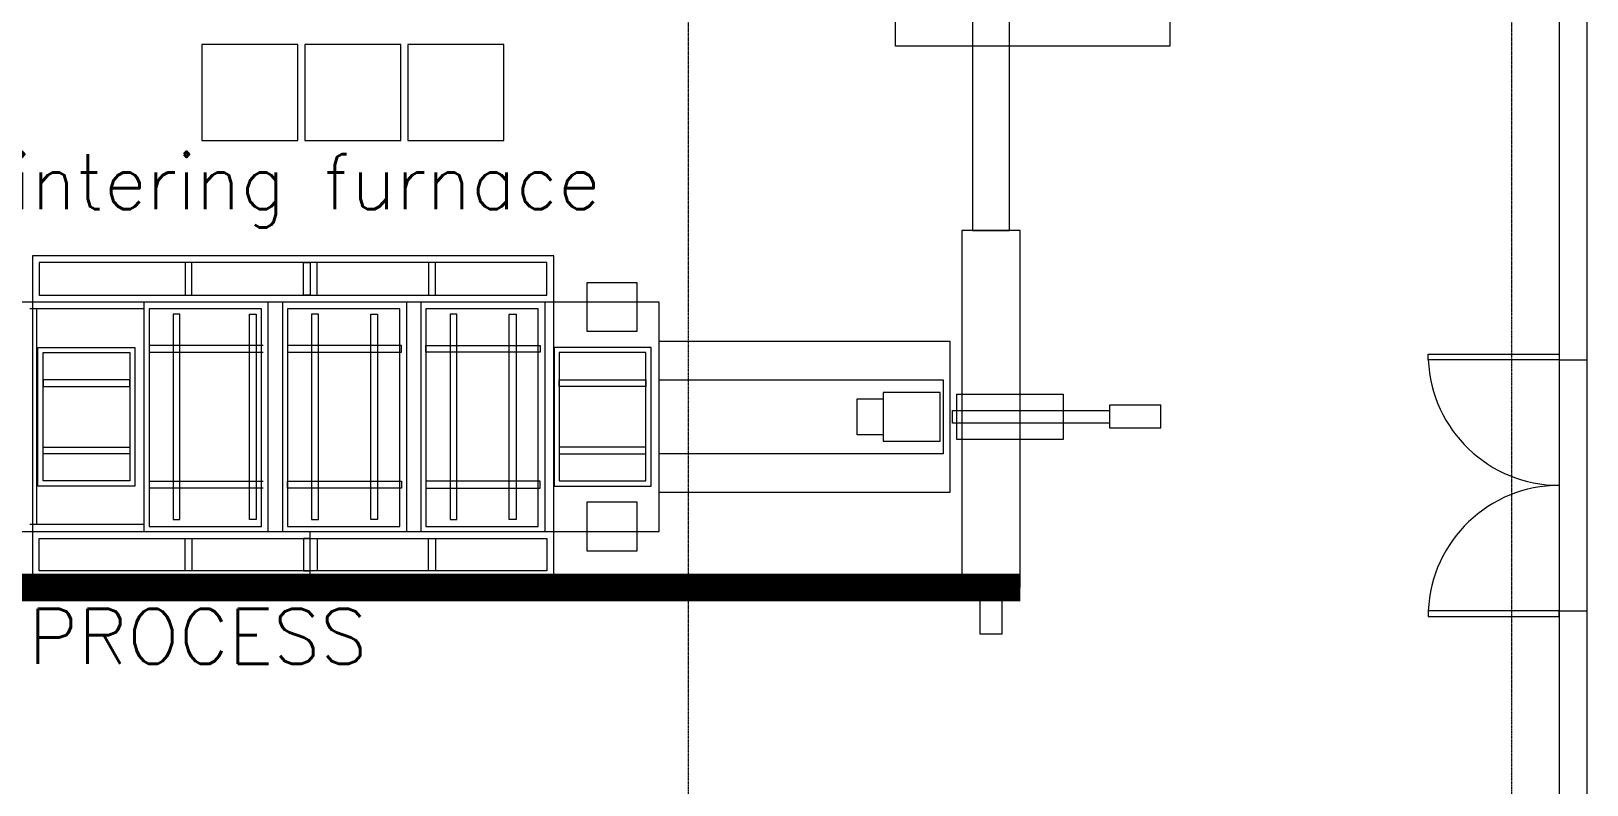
# Model space of a CAD drawing. Extents: x -59767 to 1106559, y -1290 to 1129522.
# Drawn here: x 111419 to 122758, y 289767 to 295259 of the extents above; entities that cross this region are included whole.
import ezdxf
from ezdxf.enums import TextEntityAlignment as Align

# ---------------------------------------------------------------- set-up
doc = ezdxf.new("R2010")
doc.units = 0
doc.linetypes.add('CENTER', pattern=[2, 1.25, -0.25, 0.25, -0.25])
for name, color, linetype, lineweight in [('TEXT', 3, 'CONTINUOUS', 9), ('WALL_200', 3, 'CONTINUOUS', 9), ('중간선', 5, 'CONTINUOUS', 9), ('중심선', 1, 'CENTER', 9)]:
    doc.layers.add(name, color=color, linetype=linetype, lineweight=lineweight)
doc.styles.get("Standard").update_dxf_attribs({"font": 'romans.shx', "bigfont": 'whtgtxt.shx'})

msp = doc.modelspace()

# ---------------------------------------------------------------- linework, layer by layer
at = {"layer": 'TEXT', "lineweight": 9}
for p, q in [((122556.8, 292864.6), (122756.8, 292864.6)), ((122556.8, 291034.6), (122756.8, 291034.6))]:
    msp.add_line(p, q, dxfattribs=at)
for points in [[(122556.8, 292904.6), (122556.8, 292864.6), (121601.8, 292864.6), (121601.8, 292904.6)], [(122556.8, 290994.6), (122556.8, 291034.6), (121601.8, 291034.6), (121601.8, 290994.6)]]:
    msp.add_lwpolyline(points, close=True, dxfattribs=at)
for centre, start, end in [((122557.5, 292906.1), 182.489, 269.96179), ((122557.5, 290993.1), 90.03821, 177.511)]:
    msp.add_arc(centre, 956.5, start, end, dxfattribs=at)
at = {"layer": 'WALL_200', "ltscale": 0.5}
msp.add_lwpolyline([(122758.2, 295794.9), (122758.2, 289394.9), (122558.2, 289394.9), (122558.2, 295794.9)], close=True, dxfattribs=at)
at = {"layer": '중간선'}
for p, q in [((113502.9, 293455.6), (113502.9, 293572.7)), ((113502.9, 293335.2), (113502.9, 293455.6)), ((112240.4, 293235.2), (111409.1, 293235.2)), ((111459.1, 291663.3), (111459.1, 293235.2)), ((112452.9, 293197.7), (112452.9, 291700.8)), ((112502.9, 293197.7), (112452.9, 293197.7)), ((112502.9, 291700.8), (112502.9, 293197.7)), ((113009.2, 291700.8), (113009.2, 293197.7)), ((113009.2, 293197.7), (113059.2, 293197.7)), ((113059.2, 293197.7), (113059.2, 291700.8)), ((113109.2, 292969.6), (112277.9, 292969.6)), ((112277.9, 292919.6), (113109.2, 292919.6)), ((112277.9, 291979), (113109.2, 291979)), ((113109.2, 291929), (112277.9, 291929)), ((112240.4, 291663.3), (111409.1, 291663.3)), ((112452.9, 291700.8), (112502.9, 291700.8)), ((113059.2, 291700.8), (113009.2, 291700.8)), ((113452.9, 291275.8), (113452.9, 291613.3)), ((113502.9, 291563.3), (113502.9, 291443)), ((113502.9, 291443), (113502.9, 291325.8))]:
    msp.add_line(p, q, dxfattribs=at)
for points in [[(119718.7, 296348.6), (119718.7, 295148.6), (117718.7, 295148.6), (117718.7, 296348.6)], [(118550.2, 295645.9), (118280.2, 295645.9), (118280.2, 293806.6), (118550.2, 293806.6)], [(112663.5, 294462), (113363.5, 294462), (113363.5, 295162), (112663.5, 295162)], [(113413.5, 294462), (114113.5, 294462), (114113.5, 295162), (113413.5, 295162)], [(114163.5, 294462), (114863.5, 294462), (114863.5, 295162), (114163.5, 295162)], [(118202.7, 291205.1), (118627.7, 291205.1), (118627.7, 293806.6), (118202.7, 293806.6)], [(111427.9, 291275.8), (115227.9, 291275.8), (115227.9, 293622.7), (111427.9, 293622.7)], [(111477.9, 293335.2), (115177.9, 293335.2), (115177.9, 293572.7), (111477.9, 293572.7)], [(112540.4, 293335.2), (112590.4, 293335.2), (112590.4, 293572.7), (112540.4, 293572.7)], [(113452.9, 293335.2), (113402.9, 293335.2), (113402.9, 293572.7), (113452.9, 293572.7)], [(114315.4, 293335.2), (114365.4, 293335.2), (114365.4, 293572.7), (114315.4, 293572.7)], [(115835, 293425.8), (115469.7, 293425.8), (115469.7, 293072.6), (115835, 293072.6)], [(115996.7, 293285.2), (106275.4, 293285.2), (106275.4, 291613.3), (115996.7, 291613.3)], [(112240.4, 291613.3), (113146.7, 291613.3), (113146.7, 293285.2), (112240.4, 293285.2)], [(113249.8, 291613.3), (114156, 291613.3), (114156, 293285.2), (113249.8, 293285.2)], [(114259.2, 291613.3), (115165.4, 291613.3), (115165.4, 293285.2), (114259.2, 293285.2)], [(112277.9, 291650.8), (113096.7, 291650.8), (113096.7, 293235.2), (112277.9, 293235.2)], [(113287.3, 291650.8), (114106, 291650.8), (114106, 293235.2), (113287.3, 293235.2)], [(113512.3, 291700.8), (113512.3, 293197.7), (113462.3, 293197.7), (113462.3, 291700.8)], [(113893.5, 291700.8), (113893.5, 293197.7), (113943.5, 293197.7), (113943.5, 291700.8)], [(114296.7, 291650.8), (115115.4, 291650.8), (115115.4, 293235.2), (114296.7, 293235.2)], [(114521.7, 291700.8), (114521.7, 293197.7), (114471.7, 293197.7), (114471.7, 291700.8)], [(114902.9, 291700.8), (114902.9, 293197.7), (114952.9, 293197.7), (114952.9, 291700.8)], [(112174.8, 291944.6), (111468.5, 291944.6), (111468.5, 292954), (112174.8, 292954)], [(112137.3, 291982.1), (111506, 291982.1), (111506, 292916.5), (112137.3, 292916.5)], [(113287.3, 292919.6), (114118.5, 292919.6), (114118.5, 292969.6), (113287.3, 292969.6)], [(115127.9, 292919.6), (114296.7, 292919.6), (114296.7, 292969.6), (115127.9, 292969.6)], [(115937.3, 292954), (115231, 292954), (115231, 291944.6), (115937.3, 291944.6)], [(115268.5, 291982.1), (115899.8, 291982.1), (115899.8, 292916.5), (115268.5, 292916.5)], [(115996.7, 293000.9), (118115.2, 293000.6), (118115.2, 291897.5), (115996.7, 291897.7)], [(111506, 292669.6), (112137.3, 292669.6), (112137.3, 292719.6), (111506, 292719.6)], [(115899.8, 292669.6), (115268.5, 292669.6), (115268.5, 292719.6), (115899.8, 292719.6)], [(115996.8, 292719.6), (118065.3, 292719.6), (118065.2, 292179), (115996.7, 292179)], [(117440.4, 292580.5), (117629.8, 292580.5), (117629.8, 292318), (117440.4, 292318)], [(118043.5, 292625.8), (117629.8, 292625.8), (117629.8, 292272.7), (118043.5, 292272.7)], [(118165.2, 292614.9), (118940.2, 292614.9), (118940.2, 292283.7), (118165.2, 292283.7)], [(118133.7, 292494), (119279.2, 292494), (119279.2, 292403), (118133.7, 292403)], [(119652.2, 292533.7), (119279.2, 292533.7), (119279.2, 292368), (119652.2, 292368)], [(111506, 292229), (112137.3, 292229), (112137.3, 292179), (111506, 292179)], [(115899.8, 292229), (115268.5, 292229), (115268.5, 292179), (115899.8, 292179)], [(113287.3, 291979), (114118.5, 291979), (114118.5, 291929), (113287.3, 291929)], [(115127.9, 291979), (114296.7, 291979), (114296.7, 291929), (115127.9, 291929)], [(115469.7, 291472.7), (115835, 291472.7), (115835, 291826), (115469.7, 291826)], [(111477.9, 291563.3), (115177.9, 291563.3), (115177.9, 291325.8), (111477.9, 291325.8)], [(112540.4, 291563.3), (112590.4, 291563.3), (112590.4, 291325.8), (112540.4, 291325.8)], [(113452.9, 291563.3), (113402.9, 291563.3), (113402.9, 291325.8), (113452.9, 291325.8)], [(114315.4, 291563.3), (114365.4, 291563.3), (114365.4, 291325.8), (114315.4, 291325.8)], [(118290.2, 291192.6), (118540.2, 291192.6), (118540.2, 291205.1), (118290.2, 291205.1)], [(118334, 290866.9), (118496.5, 290866.9), (118496.5, 291192.6), (118334, 291192.6)]]:
    msp.add_lwpolyline(points, close=True, dxfattribs=at)
at = {"layer": '중간선', "color": 2, "linetype": 'CENTER', "ltscale": 500, "const_width": 200}
msp.add_lwpolyline([(106275.4, 291205.1), (118627.7, 291205.1)], dxfattribs=at)
at = {"layer": '중심선'}
for p, q in [((116208.2, 303942.2), (116208.2, 267094.9)), ((122208.2, 303942.2), (122208.2, 267094.9))]:
    msp.add_line(p, q, dxfattribs=at)

# ---------------------------------------------------------------- texts
at = {"layer": 'TEXT', "lineweight": 9}
msp.add_text('Sintering furnace', height=400, dxfattribs=at).set_placement((110939.7, 293961.7))
msp.add_text('Gd PELLETIZING PROCESS', height=400, dxfattribs=at).set_placement((106942.6, 290529.7), align=Align.BOTTOM_LEFT)

doc.saveas('drawing.dxf')
